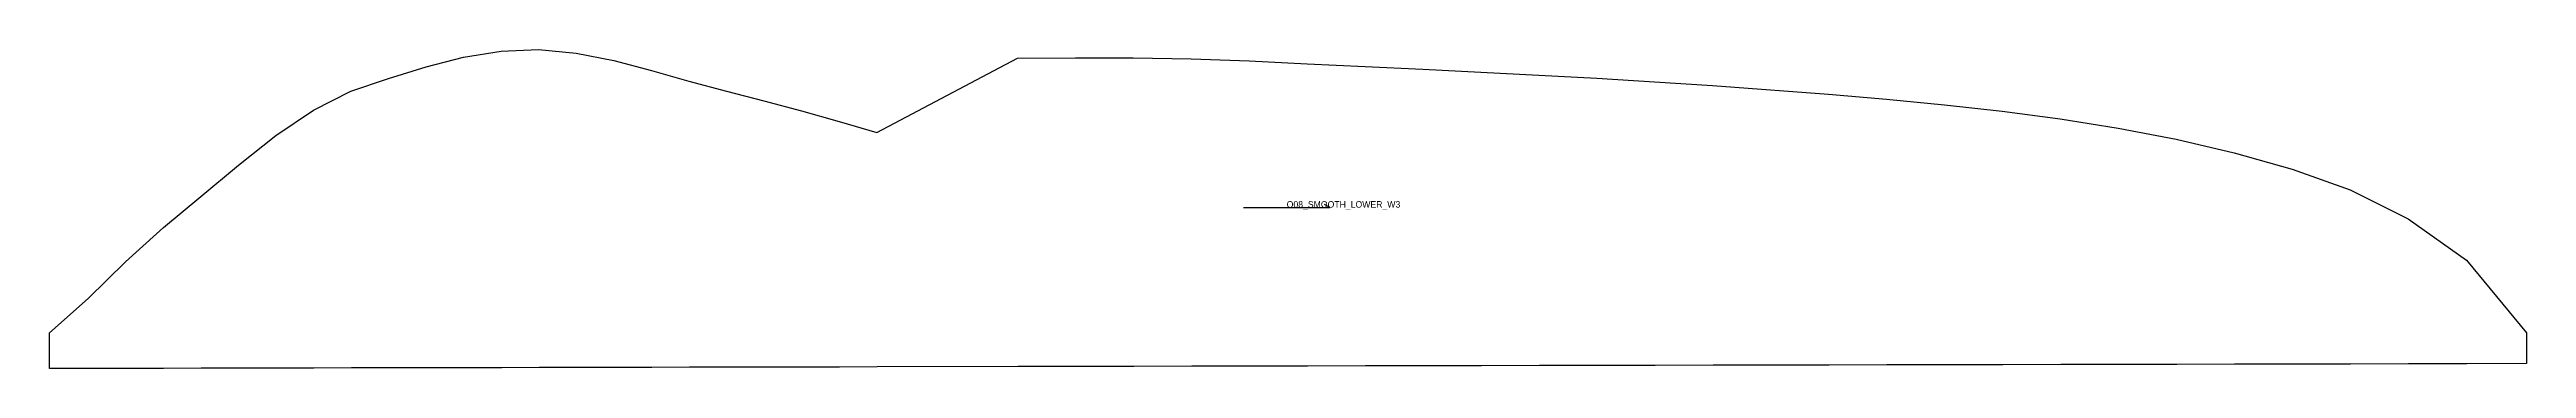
# Model space of a CAD drawing. Header units: millimetres. Extents: x 0 to 2294, y -33 to 263.
import ezdxf

# ---------------------------------------------------------------- set-up
doc = ezdxf.new("R2010")
doc.units = ezdxf.units.MM
for name, color, linetype in [('CUT', 1, 'Continuous'), ('GRAIN', 3, 'Continuous'), ('LABEL', 7, 'Continuous'), ('SEW', 5, 'Continuous')]:
    doc.layers.add(name, color=color, linetype=linetype)

msp = doc.modelspace()

# ---------------------------------------------------------------- linework, layer by layer
at = {"layer": 'CUT'}
msp.add_lwpolyline([(0, 0), (35.7, 31.7), (70.4, 65.9), (105.4, 97.6), (140.2, 126.5), (175, 155.4), (209.7, 182.8), (244.5, 206.4), (279.2, 223.9), (314, 235.8), (348.7, 246.7), (383.5, 255.5), (418.2, 261.2), (453, 262.7), (487.8, 259.4), (522.6, 252.4), (557.4, 243.2), (592.2, 233.2), (626.9, 224), (661.7, 215.2), (696.5, 205.9), (731.3, 196), (766.1, 185.6), (896.4, 254.8), (950.1, 254.9), (1003.7, 255), (1057.4, 254.1), (1111, 252.2), (1164.7, 249.5), (1218.4, 246.8), (1272, 244.3), (1325.7, 241.8), (1379.3, 239), (1433, 236), (1486.6, 232.8), (1540.3, 229.3), (1594, 225.4), (1647.6, 221.3), (1701.3, 216.6), (1755, 211.4), (1808.6, 205.4), (1862.3, 198.4), (1916, 189.9), (1969.6, 179.6), (2023.3, 167), (2077, 151.8), (2130.7, 132.7), (2184.5, 105.8), (2238.6, 67.4), (2294, 0), (2294, -4.3), (2294, -8.9), (2294, -13.6), (2294.1, -18.5), (2294.1, -23.5), (2294.1, -28.5), (2238.8, -28.7), (2184.8, -28.8), (2131, -28.9), (2077.4, -29), (2023.7, -29.1), (1970.1, -29.2), (1916.4, -29.3), (1862.7, -29.4), (1809.1, -29.5), (1755.4, -29.6), (1701.8, -29.7), (1648.1, -29.9), (1594.5, -30), (1540.8, -30.1), (1487.2, -30.2), (1433.5, -30.3), (1379.9, -30.4), (1326.2, -30.5), (1272.6, -30.6), (1218.9, -30.7), (1165.2, -30.8), (1111.6, -30.9), (1057.9, -31), (1004.3, -31.1), (950.6, -31.2), (897, -31.3), (766.5, -31.6), (731.7, -31.7), (697, -31.8), (662.2, -31.8), (627.4, -31.9), (592.7, -31.9), (557.9, -32), (523.1, -32.1), (488.3, -32.1), (453.6, -32.2), (418.8, -32.3), (384, -32.3), (349.2, -32.4), (314.5, -32.5), (279.7, -32.5), (244.9, -32.6), (210.1, -32.7), (175.4, -32.7), (140.5, -32.8), (105.7, -32.9), (70.6, -32.9), (35.9, -33), (0.1, -33.1), (0, -27.2), (0, -21.4), (0, -15.8), (0, -10.3), (0, -5), (0, 0)], close=True, dxfattribs=at)
at = {"layer": 'GRAIN'}
for p, q in [((1105.8, 116.1), (1185.8, 116.1)), ((1185.8, 116.1), (1180.8, 119.1))]:
    msp.add_line(p, q, dxfattribs=at)
at = {"layer": 'SEW'}
msp.add_lwpolyline([(0, 0), (35.7, 31.7), (70.4, 65.9), (105.4, 97.6), (140.2, 126.5), (175, 155.4), (209.7, 182.8), (244.5, 206.4), (279.2, 223.9), (314, 235.8), (348.7, 246.7), (383.5, 255.5), (418.2, 261.2), (453, 262.7), (487.8, 259.4), (522.6, 252.4), (557.4, 243.2), (592.2, 233.2), (626.9, 224), (661.7, 215.2), (696.5, 205.9), (731.3, 196), (766.1, 185.6), (896.4, 254.8), (950.1, 254.9), (1003.7, 255), (1057.4, 254.1), (1111, 252.2), (1164.7, 249.5), (1218.4, 246.8), (1272, 244.3), (1325.7, 241.8), (1379.3, 239), (1433, 236), (1486.6, 232.8), (1540.3, 229.3), (1594, 225.4), (1647.6, 221.3), (1701.3, 216.6), (1755, 211.4), (1808.6, 205.4), (1862.3, 198.4), (1916, 189.9), (1969.6, 179.6), (2023.3, 167), (2077, 151.8), (2130.7, 132.7), (2184.5, 105.8), (2238.6, 67.4), (2294, 0), (2294, -4.3), (2294, -8.9), (2294, -13.6), (2294.1, -18.5), (2294.1, -23.5), (2294.1, -28.5), (2238.8, -28.7), (2184.8, -28.8), (2131, -28.9), (2077.4, -29), (2023.7, -29.1), (1970.1, -29.2), (1916.4, -29.3), (1862.7, -29.4), (1809.1, -29.5), (1755.4, -29.6), (1701.8, -29.7), (1648.1, -29.9), (1594.5, -30), (1540.8, -30.1), (1487.2, -30.2), (1433.5, -30.3), (1379.9, -30.4), (1326.2, -30.5), (1272.6, -30.6), (1218.9, -30.7), (1165.2, -30.8), (1111.6, -30.9), (1057.9, -31), (1004.3, -31.1), (950.6, -31.2), (897, -31.3), (766.5, -31.6), (731.7, -31.7), (697, -31.8), (662.2, -31.8), (627.4, -31.9), (592.7, -31.9), (557.9, -32), (523.1, -32.1), (488.3, -32.1), (453.6, -32.2), (418.8, -32.3), (384, -32.3), (349.2, -32.4), (314.5, -32.5), (279.7, -32.5), (244.9, -32.6), (210.1, -32.7), (175.4, -32.7), (140.5, -32.8), (105.7, -32.9), (70.6, -32.9), (35.9, -33), (0.1, -33.1), (0, -27.2), (0, -21.4), (0, -15.8), (0, -10.3), (0, -5)], close=True, dxfattribs=at)

# ---------------------------------------------------------------- texts
at = {"layer": 'LABEL'}
msp.add_text('O08_SMOOTH_LOWER_W3', height=6, dxfattribs=at).set_placement((1145.8, 116.1))

doc.saveas('drawing.dxf')
